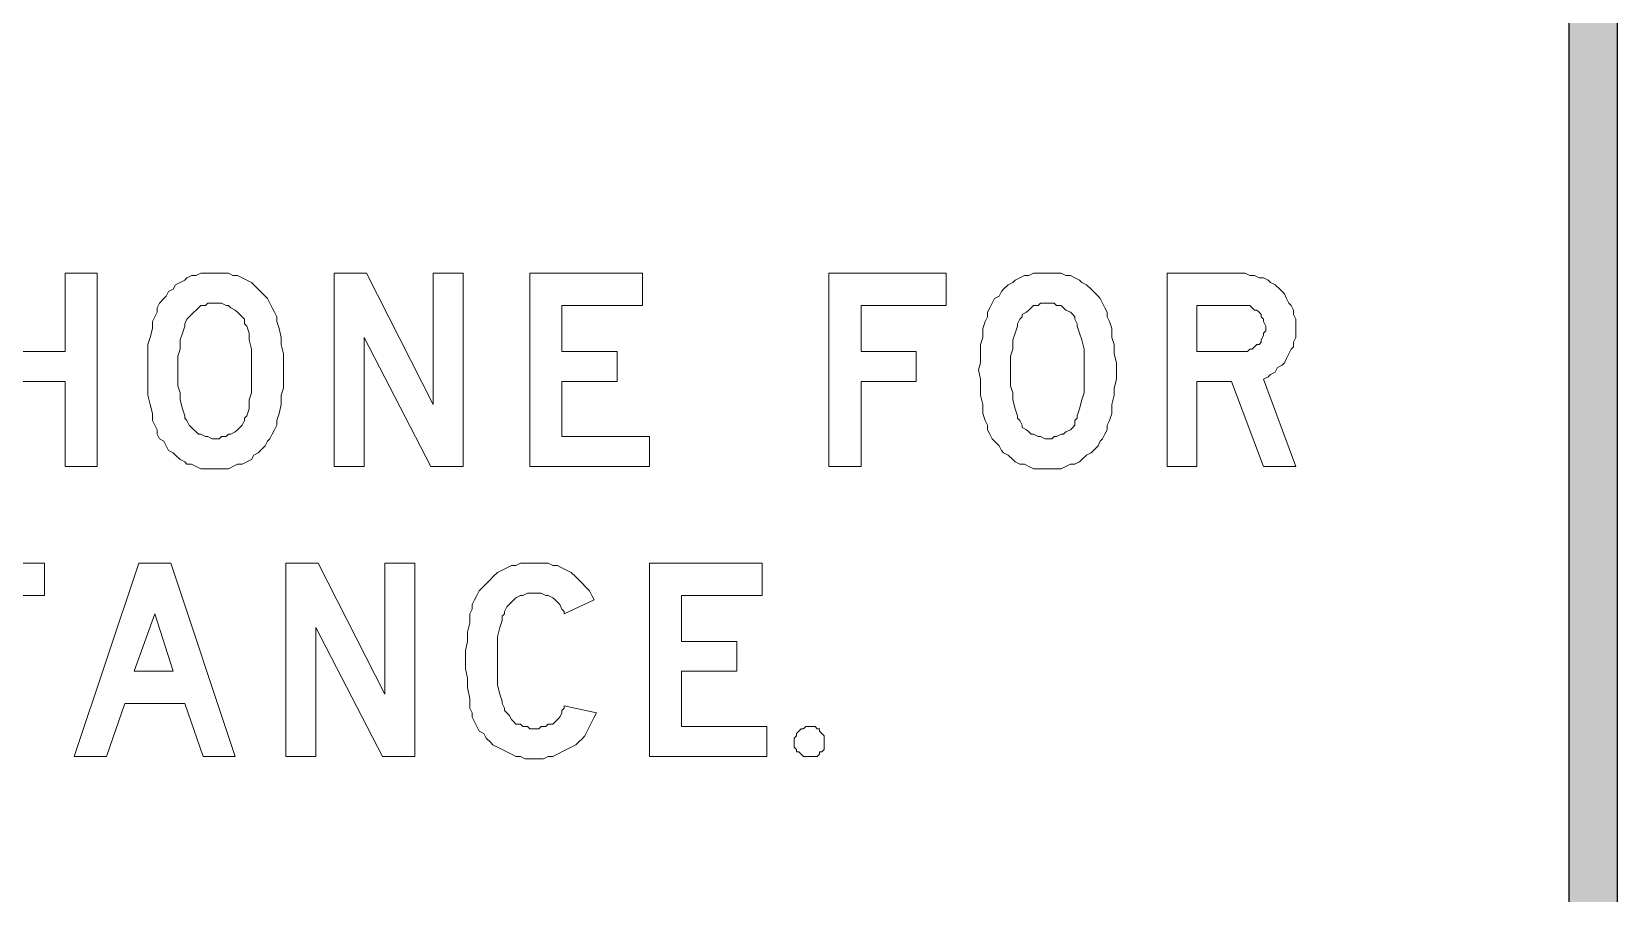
# Model space of a CAD drawing. Extents: x 171 to 1038, y -1303 to 275.
# Drawn here: x 310.28 to 343.08, y 229.79 to 247.61 of the extents above; entities that cross this region are included whole.
import ezdxf

# ---------------------------------------------------------------- set-up
doc = ezdxf.new("R2010")
doc.units = 0
doc.header["$LTSCALE"] = 12
doc.header["$MEASUREMENT"] = 0
doc.layers.get('0').update_dxf_attribs({"linetype": 'CONTINUOUS'})
doc.layers.add('L25', color=1, linetype='CONTINUOUS')
doc.layers.add('L35', color=3, linetype='CONTINUOUS')

msp = doc.modelspace()

# ---------------------------------------------------------------- hatches: boundary and pattern name
at = {"layer": 'L25'}
h = msp.add_hatch(color=256, dxfattribs=at)
edge = h.paths.add_edge_path(flags=16)
edge.add_line((333.08, 141.06), (203.08, 141.06))
edge.add_arc((203.08, 150.06), 9, 180, 270, ccw=False)
edge.add_line((194.08, 150.06), (194.08, 265.06))
edge.add_arc((203.08, 265.06), 9, 90, 180, ccw=False)
edge.add_line((203.08, 274.06), (333.08, 274.06))
edge.add_arc((333.08, 265.06), 9, 0, 90, ccw=False)
edge.add_line((342.08, 265.06), (342.08, 150.06))
edge.add_arc((333.08, 150.06), 9, -90, 0, ccw=False)
edge = h.paths.add_edge_path()
edge.add_line((333.08, 140.06), (203.08, 140.06))
edge.add_arc((203.08, 150.06), 10, 180, 270, ccw=False)
edge.add_line((193.08, 150.06), (193.08, 265.06))
edge.add_arc((203.08, 265.06), 10, 90, 180, ccw=False)
edge.add_line((203.08, 275.06), (333.08, 275.06))
edge.add_arc((333.08, 265.06), 10, 0, 90, ccw=False)
edge.add_line((343.08, 265.06), (343.08, 150.06))
edge.add_arc((333.08, 150.06), 10, -90, 0, ccw=False)

# ---------------------------------------------------------------- linework, layer by layer
at = {"color": 3, "lineweight": 0}
for points in [[(308.923, 242.618), (309.59, 242.618), (309.59, 241), (310.97, 241), (310.97, 242.618), (311.636, 242.618), (311.636, 238.62), (310.97, 238.62), (310.97, 240.381), (309.59, 240.381), (309.59, 238.62), (308.923, 238.62), (308.923, 242.618), (308.923, 242.618)], [(314.064, 242.618), (313.968, 242.618), (313.873, 242.618), (313.778, 242.618), (313.683, 242.571), (313.588, 242.571), (313.492, 242.523), (313.445, 242.475), (313.35, 242.428), (313.254, 242.38), (313.207, 242.285), (313.112, 242.238), (313.064, 242.142), (313.016, 242.095), (312.921, 242), (312.874, 241.904), (312.874, 241.809), (312.826, 241.714), (312.778, 241.619)], [(315.349, 241.619), (315.349, 241.714), (315.301, 241.809), (315.253, 241.904), (315.206, 242), (315.158, 242.095), (315.111, 242.142), (315.015, 242.238), (314.968, 242.285), (314.873, 242.38), (314.825, 242.428), (314.73, 242.475), (314.635, 242.523), (314.539, 242.571), (314.444, 242.571), (314.349, 242.618), (314.254, 242.618), (314.159, 242.618), (314.064, 242.618)], [(316.538, 242.618), (317.205, 242.618), (318.585, 239.905), (318.585, 242.618), (319.204, 242.618), (319.204, 238.62), (318.537, 238.62), (317.157, 241.286), (317.157, 238.62), (316.538, 238.62), (316.538, 242.618), (316.538, 242.618)], [(320.584, 242.618), (322.916, 242.618), (322.916, 241.952), (321.25, 241.952), (321.25, 241), (322.393, 241), (322.393, 240.381), (321.25, 240.381), (321.25, 239.239), (323.059, 239.239), (323.059, 238.62), (320.584, 238.62), (320.584, 242.618), (320.584, 242.618)], [(326.771, 242.618), (329.199, 242.618), (329.199, 241.952), (327.438, 241.952), (327.438, 241), (328.58, 241), (328.58, 240.381), (327.438, 240.381), (327.438, 238.62), (326.771, 238.62), (326.771, 242.618), (326.771, 242.618)], [(331.293, 242.618), (331.198, 242.618), (331.102, 242.618), (331.007, 242.618), (330.912, 242.571), (330.817, 242.571), (330.722, 242.523), (330.626, 242.475), (330.579, 242.428), (330.484, 242.38), (330.388, 242.285), (330.341, 242.238), (330.293, 242.142), (330.198, 242.095), (330.15, 242), (330.103, 241.904), (330.055, 241.809), (330.055, 241.714), (330.008, 241.619)], [(332.578, 241.619), (332.53, 241.714), (332.53, 241.809), (332.483, 241.904), (332.435, 242), (332.387, 242.095), (332.34, 242.142), (332.245, 242.238), (332.197, 242.285), (332.102, 242.38), (332.007, 242.428), (331.959, 242.475), (331.864, 242.523), (331.769, 242.571), (331.673, 242.571), (331.578, 242.618), (331.483, 242.618), (331.388, 242.618), (331.293, 242.618)], [(333.768, 242.618), (335.338, 242.618)], [(335.767, 240.429), (336.433, 238.62), (335.767, 238.62), (335.1, 240.381), (334.386, 240.381), (334.386, 238.62), (333.768, 238.62), (333.768, 242.618)], [(336.433, 241.476), (336.433, 241.571), (336.433, 241.666), (336.385, 241.762), (336.385, 241.857), (336.338, 241.952), (336.29, 242), (336.243, 242.095), (336.195, 242.19), (336.147, 242.238), (336.1, 242.285), (336.005, 242.38), (335.909, 242.428), (335.862, 242.475), (335.767, 242.523), (335.671, 242.523), (335.576, 242.571), (335.481, 242.571), (335.386, 242.618), (335.338, 242.618)], [(314.064, 242), (314.016, 242), (313.921, 242), (313.873, 241.952), (313.778, 241.952), (313.73, 241.904), (313.683, 241.857), (313.635, 241.809), (313.588, 241.762), (313.54, 241.714), (313.492, 241.666), (313.445, 241.571), (313.445, 241.524)], [(314.73, 241.524), (314.682, 241.571), (314.682, 241.666), (314.635, 241.714), (314.587, 241.762), (314.539, 241.809), (314.492, 241.857), (314.397, 241.904), (314.349, 241.952), (314.302, 241.952), (314.206, 242), (314.159, 242), (314.064, 242)], [(331.293, 242), (331.245, 242), (331.15, 242), (331.102, 241.952), (331.007, 241.952), (330.96, 241.904), (330.912, 241.857), (330.864, 241.809), (330.769, 241.762), (330.769, 241.714), (330.722, 241.666), (330.674, 241.571), (330.674, 241.524)], [(331.911, 241.524), (331.911, 241.571), (331.864, 241.666), (331.864, 241.714), (331.816, 241.762), (331.769, 241.809), (331.673, 241.857), (331.626, 241.904), (331.578, 241.952), (331.483, 241.952), (331.435, 242), (331.388, 242), (331.293, 242)], [(334.386, 241.952), (335.338, 241.952)], [(335.338, 241), (334.386, 241), (334.386, 241.952)], [(335.814, 241.476), (335.814, 241.524), (335.767, 241.619), (335.767, 241.666), (335.719, 241.714), (335.719, 241.762), (335.671, 241.809), (335.624, 241.857), (335.576, 241.857), (335.529, 241.904), (335.481, 241.952), (335.433, 241.952), (335.386, 241.952), (335.338, 241.952)], [(312.778, 241.619), (312.778, 241.476), (312.731, 241.286), (312.683, 241.143), (312.683, 240.952), (312.683, 240.762), (312.683, 240.619), (312.683, 240.429), (312.683, 240.239), (312.683, 240.096), (312.731, 239.905), (312.778, 239.715), (312.778, 239.572)], [(313.445, 241.524), (313.397, 241.381), (313.35, 241.238), (313.35, 241.048), (313.302, 240.905), (313.302, 240.762), (313.302, 240.619), (313.302, 240.429), (313.302, 240.286), (313.35, 240.143), (313.35, 240.001), (313.397, 239.81), (313.445, 239.667)], [(314.73, 239.667), (314.777, 239.81), (314.777, 240.001), (314.825, 240.143), (314.825, 240.286), (314.825, 240.429), (314.825, 240.619), (314.825, 240.762), (314.825, 240.905), (314.825, 241.048), (314.777, 241.238), (314.777, 241.381), (314.73, 241.524)], [(315.349, 239.572), (315.396, 239.715), (315.444, 239.905), (315.444, 240.096), (315.491, 240.239), (315.491, 240.429), (315.491, 240.619), (315.491, 240.762), (315.491, 240.952), (315.444, 241.143), (315.444, 241.286), (315.396, 241.476), (315.349, 241.619)], [(330.008, 241.619), (329.96, 241.476), (329.96, 241.286), (329.912, 241.143), (329.912, 240.952), (329.912, 240.762), (329.865, 240.619), (329.912, 240.429), (329.912, 240.239), (329.912, 240.096), (329.96, 239.905), (329.96, 239.715), (330.008, 239.572)], [(330.674, 241.524), (330.626, 241.381), (330.579, 241.238), (330.579, 241.048), (330.531, 240.905), (330.531, 240.762), (330.531, 240.619), (330.531, 240.429), (330.531, 240.286), (330.579, 240.143), (330.579, 240.001), (330.626, 239.81), (330.674, 239.667)], [(331.911, 239.667), (331.959, 239.81), (332.007, 240.001), (332.054, 240.143), (332.054, 240.286), (332.054, 240.429), (332.054, 240.619), (332.054, 240.762), (332.054, 240.905), (332.054, 241.048), (332.007, 241.238), (331.959, 241.381), (331.911, 241.524)], [(332.578, 239.572), (332.625, 239.715), (332.625, 239.905), (332.673, 240.096), (332.673, 240.239), (332.721, 240.429), (332.721, 240.619), (332.721, 240.762), (332.673, 240.952), (332.673, 241.143), (332.625, 241.286), (332.625, 241.476), (332.578, 241.619)], [(335.338, 241), (335.386, 241), (335.433, 241), (335.481, 241.048), (335.529, 241.048), (335.576, 241.095), (335.624, 241.143), (335.671, 241.143), (335.719, 241.19), (335.719, 241.238), (335.767, 241.333), (335.767, 241.381), (335.814, 241.428), (335.814, 241.476)], [(335.767, 240.429), (335.862, 240.477), (335.909, 240.524), (336.005, 240.572), (336.052, 240.667), (336.147, 240.714), (336.195, 240.762), (336.243, 240.857), (336.29, 240.952), (336.338, 241.048), (336.385, 241.095), (336.385, 241.19), (336.433, 241.286), (336.433, 241.381), (336.433, 241.476)], [(312.778, 239.572), (312.826, 239.477), (312.874, 239.382), (312.874, 239.287), (312.921, 239.191), (313.016, 239.144), (313.064, 239.049), (313.112, 238.953), (313.207, 238.906), (313.254, 238.858), (313.35, 238.763), (313.445, 238.716), (313.492, 238.668), (313.588, 238.668), (313.683, 238.62), (313.778, 238.573), (313.873, 238.573), (313.968, 238.573), (314.064, 238.573)], [(313.445, 239.667), (313.445, 239.62), (313.492, 239.572), (313.54, 239.477), (313.588, 239.429), (313.635, 239.382), (313.683, 239.334), (313.73, 239.287), (313.778, 239.287), (313.873, 239.239), (313.921, 239.239), (314.016, 239.191), (314.064, 239.191)], [(314.064, 239.191), (314.159, 239.191), (314.206, 239.239), (314.302, 239.239), (314.349, 239.287), (314.397, 239.287), (314.492, 239.334), (314.539, 239.382), (314.587, 239.429), (314.635, 239.477), (314.682, 239.572), (314.682, 239.62), (314.73, 239.667)], [(314.064, 238.573), (314.159, 238.573), (314.254, 238.573), (314.349, 238.573), (314.444, 238.62), (314.539, 238.668), (314.635, 238.668), (314.73, 238.716), (314.825, 238.763), (314.873, 238.858), (314.968, 238.906), (315.015, 238.953), (315.111, 239.049), (315.158, 239.144), (315.206, 239.191), (315.253, 239.287), (315.301, 239.382), (315.349, 239.477), (315.349, 239.572)], [(330.008, 239.572), (330.055, 239.477), (330.055, 239.382), (330.103, 239.287), (330.15, 239.191), (330.198, 239.144), (330.293, 239.049), (330.341, 238.953), (330.388, 238.906), (330.484, 238.858), (330.579, 238.763), (330.626, 238.716), (330.722, 238.668), (330.817, 238.668), (330.912, 238.62), (331.007, 238.573), (331.102, 238.573), (331.198, 238.573), (331.293, 238.573)], [(330.674, 239.667), (330.674, 239.62), (330.722, 239.572), (330.769, 239.477), (330.769, 239.429), (330.864, 239.382), (330.912, 239.334), (330.96, 239.287), (331.007, 239.287), (331.102, 239.239), (331.15, 239.239), (331.245, 239.191), (331.293, 239.191)], [(331.293, 239.191), (331.388, 239.191), (331.435, 239.239), (331.483, 239.239), (331.578, 239.287), (331.626, 239.287), (331.673, 239.334), (331.769, 239.382), (331.816, 239.429), (331.864, 239.477), (331.864, 239.572), (331.911, 239.62), (331.911, 239.667)], [(331.293, 238.573), (331.388, 238.573), (331.483, 238.573), (331.578, 238.573), (331.673, 238.62), (331.769, 238.668), (331.864, 238.668), (331.959, 238.716), (332.007, 238.763), (332.102, 238.858), (332.197, 238.906), (332.245, 238.953), (332.34, 239.049), (332.387, 239.144), (332.435, 239.191), (332.483, 239.287), (332.53, 239.382), (332.53, 239.477), (332.578, 239.572)], [(308.067, 236.621), (308.067, 235.955), (308.971, 235.955), (308.971, 232.623), (309.637, 232.623), (309.637, 235.955), (310.542, 235.955), (310.542, 236.621), (308.067, 236.621), (308.067, 236.621)], [(311.16, 232.623), (312.493, 236.621), (313.159, 236.621), (314.492, 232.623), (313.826, 232.623), (313.445, 233.718), (312.207, 233.718), (311.827, 232.623), (311.16, 232.623), (311.16, 232.623)], [(315.539, 236.621), (316.205, 236.621), (317.586, 233.908), (317.586, 236.621), (318.204, 236.621), (318.204, 232.623), (317.538, 232.623), (316.158, 235.289), (316.158, 232.623), (315.539, 232.623), (315.539, 236.621), (315.539, 236.621)], [(320.679, 236.621), (320.584, 236.621), (320.489, 236.621), (320.394, 236.621), (320.298, 236.574), (320.203, 236.574), (320.108, 236.526), (320.013, 236.479), (319.918, 236.431), (319.822, 236.336), (319.775, 236.288), (319.68, 236.193), (319.632, 236.145), (319.537, 236.05), (319.489, 235.955), (319.442, 235.86), (319.394, 235.765), (319.394, 235.669), (319.347, 235.574), (319.347, 235.384), (319.299, 235.194), (319.299, 235.003), (319.251, 234.813), (319.251, 234.622), (319.251, 234.432), (319.299, 234.242), (319.299, 234.051), (319.347, 233.813), (319.347, 233.623), (319.394, 233.528), (319.394, 233.433), (319.442, 233.337), (319.489, 233.242), (319.537, 233.147), (319.632, 233.099), (319.68, 233.004), (319.775, 232.909), (319.822, 232.861), (319.918, 232.814), (320.013, 232.766), (320.108, 232.719), (320.203, 232.671), (320.298, 232.623), (320.394, 232.623), (320.489, 232.576), (320.584, 232.576), (320.679, 232.576), (320.774, 232.576), (320.87, 232.576), (320.965, 232.623), (321.06, 232.623), (321.155, 232.671), (321.25, 232.719), (321.345, 232.766), (321.441, 232.814), (321.536, 232.861), (321.583, 232.909), (321.679, 233.004), (321.726, 233.052), (321.774, 233.147), (321.821, 233.242), (321.869, 233.337), (321.917, 233.433), (321.964, 233.528), (321.298, 233.671)], [(321.583, 236.288), (321.536, 236.336), (321.441, 236.431), (321.345, 236.479), (321.25, 236.526), (321.155, 236.574), (321.06, 236.574), (320.965, 236.621), (320.87, 236.621), (320.774, 236.621), (320.679, 236.621)], [(323.059, 236.621), (325.391, 236.621), (325.391, 235.955), (323.725, 235.955), (323.725, 235.003), (324.867, 235.003), (324.867, 234.384), (323.725, 234.384), (323.725, 233.242), (325.486, 233.242), (325.486, 232.623), (323.059, 232.623), (323.059, 236.621), (323.059, 236.621)], [(321.917, 235.86), (321.869, 235.955), (321.821, 236.05), (321.726, 236.145), (321.679, 236.193), (321.583, 236.288)], [(320.679, 236.003), (320.584, 236.003), (320.536, 236.003), (320.441, 235.955), (320.394, 235.955), (320.298, 235.907), (320.251, 235.86), (320.203, 235.812), (320.156, 235.765), (320.108, 235.717), (320.06, 235.622), (320.06, 235.574), (320.013, 235.527), (320.013, 235.432), (319.965, 235.289), (319.918, 235.098), (319.918, 234.956), (319.918, 234.765), (319.918, 234.622), (319.918, 234.432), (319.918, 234.289), (319.918, 234.099), (319.965, 233.908), (320.013, 233.766), (320.013, 233.718), (320.06, 233.623), (320.06, 233.575), (320.108, 233.528), (320.156, 233.48), (320.203, 233.385), (320.251, 233.337), (320.298, 233.29), (320.394, 233.29), (320.441, 233.242), (320.536, 233.242), (320.584, 233.195), (320.679, 233.195), (320.774, 233.195), (320.822, 233.242), (320.917, 233.242), (320.965, 233.29), (321.06, 233.29), (321.108, 233.337), (321.155, 233.385), (321.203, 233.433), (321.25, 233.528), (321.25, 233.575), (321.298, 233.623), (321.298, 233.671)], [(321.155, 235.812), (321.108, 235.86), (321.06, 235.907), (320.965, 235.955), (320.917, 235.955), (320.822, 236.003), (320.774, 236.003), (320.679, 236.003)], [(321.298, 235.574), (321.917, 235.86)], [(313.207, 234.384), (312.398, 234.384), (312.826, 235.574), (313.207, 234.384), (313.207, 234.384)], [(321.298, 235.574), (321.298, 235.622), (321.25, 235.669), (321.203, 235.765), (321.155, 235.812)], [(326.057, 232.909), (326.057, 232.861), (326.057, 232.814), (326.105, 232.766), (326.105, 232.719), (326.153, 232.719), (326.2, 232.671), (326.248, 232.623), (326.295, 232.623), (326.343, 232.623), (326.39, 232.623), (326.438, 232.623), (326.486, 232.623), (326.533, 232.623), (326.581, 232.671), (326.581, 232.719), (326.628, 232.719), (326.676, 232.766), (326.676, 232.814), (326.676, 232.861), (326.676, 232.909), (326.676, 232.957), (326.676, 233.004), (326.676, 233.052), (326.628, 233.099), (326.581, 233.147), (326.581, 233.195), (326.533, 233.195), (326.486, 233.242), (326.438, 233.242), (326.39, 233.242), (326.343, 233.242), (326.295, 233.242), (326.248, 233.195), (326.2, 233.195), (326.153, 233.147), (326.105, 233.099), (326.105, 233.052), (326.057, 233.004), (326.057, 232.957), (326.057, 232.909), (326.057, 232.909)]]:
    msp.add_lwpolyline(points, dxfattribs=at)
at = {"layer": 'L35'}
for points in [[(333.08, 140.06), (203.08, 140.06, -0.414214), (193.08, 150.06), (193.08, 265.06, -0.414214), (203.08, 275.06), (333.08, 275.06, -0.414214), (343.08, 265.06), (343.08, 150.06, -0.414214)], [(333.08, 141.06), (203.08, 141.06, -0.414214), (194.08, 150.06), (194.08, 265.06, -0.414214), (203.08, 274.06), (333.08, 274.06, -0.414214), (342.08, 265.06), (342.08, 150.06, -0.414214)]]:
    msp.add_lwpolyline(points, format="xyb", close=True, dxfattribs=at)

doc.saveas('drawing.dxf')
